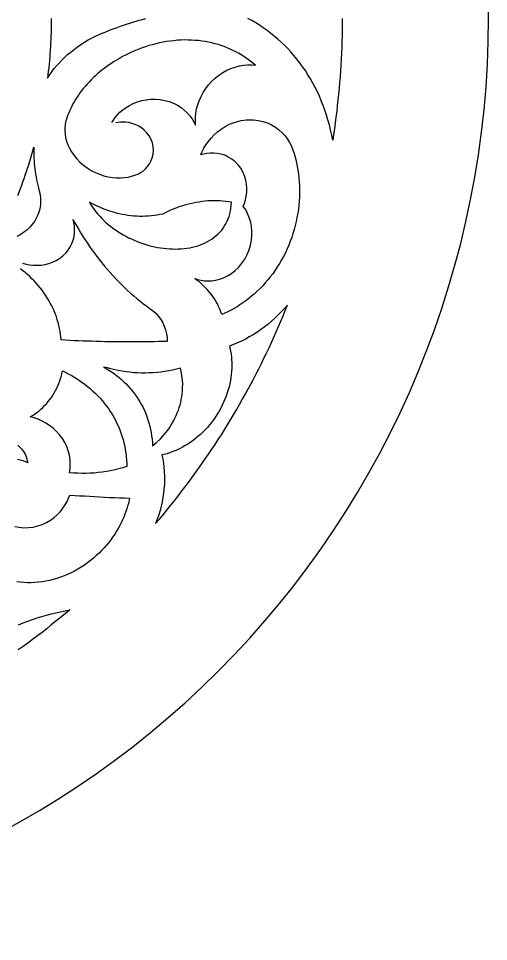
# Model space of a CAD drawing. Extents: x -1903 to -234, y -575 to 545.
# Drawn here: x -330.8 to -234.1, y -155.8 to 34.2 of the extents above; entities that cross this region are included whole.
import ezdxf

# ---------------------------------------------------------------- set-up
doc = ezdxf.new("R2010")
doc.units = 0
doc.layers.add('LAYER_1', color=18, linetype='CONTINUOUS')

msp = doc.modelspace()

# ---------------------------------------------------------------- linework, layer by layer
at = {"layer": 'LAYER_1'}
msp.add_lwpolyline([(-424.07, 224.18, 0.414214), (-614.07, 34.18, 0.414214), (-424.07, -155.82, 0.414214), (-234.07, 34.18, 0.414214)], format="xyb", close=True, dxfattribs=at)
for points in [[(-324.07, 34.18), (-324.08, 33.45), (-324.09, 32.72), (-324.1, 32), (-324.12, 31.27), (-324.14, 30.55), (-324.18, 29.82), (-324.21, 29.1), (-324.25, 28.38), (-324.29, 27.65), (-324.35, 26.93), (-324.4, 26.2), (-324.46, 25.48), (-324.52, 24.76), (-324.6, 24.04), (-324.68, 23.32), (-324.76, 22.6), (-324.84, 21.87), (-324.43, 22.53), (-323.99, 23.17), (-323.52, 23.79), (-323.01, 24.41), (-322.48, 25.01), (-321.93, 25.6), (-321.34, 26.17), (-320.72, 26.73), (-320.07, 27.27), (-319.39, 27.8), (-318.7, 28.32), (-317.98, 28.82), (-317.23, 29.3), (-316.45, 29.76), (-315.65, 30.2), (-314.82, 30.62), (-314.21, 30.88), (-313.6, 31.14), (-312.98, 31.39), (-312.37, 31.64), (-311.74, 31.88), (-311.11, 32.13), (-310.48, 32.35), (-309.84, 32.59), (-309.2, 32.8), (-308.56, 33.02), (-307.91, 33.23), (-307.26, 33.43), (-306.61, 33.63), (-305.95, 33.82), (-305.29, 34), (-304.63, 34.18)], [(-264.17, 34.17), (-264.19, 32.97), (-264.2, 31.78), (-264.22, 30.58), (-264.24, 29.38), (-264.29, 28.18), (-264.35, 26.99), (-264.4, 25.79), (-264.46, 24.59), (-264.54, 23.4), (-264.63, 22.2), (-264.73, 21.01), (-264.82, 19.81), (-264.93, 18.62), (-265.06, 17.43), (-265.2, 16.24), (-265.33, 15.05), (-265.47, 13.86), (-265.64, 12.67), (-265.8, 11.49), (-265.97, 10.3), (-266.14, 9.11), (-266.36, 10.18), (-266.59, 11.23), (-266.84, 12.26), (-267.12, 13.29), (-267.41, 14.29), (-267.75, 15.28), (-268.11, 16.26), (-268.49, 17.22), (-268.89, 18.17), (-269.31, 19.09), (-269.76, 20), (-270.24, 20.89), (-270.73, 21.76), (-271.25, 22.61), (-271.78, 23.44), (-272.33, 24.25), (-272.9, 25.04), (-273.51, 25.81), (-274.13, 26.55), (-274.76, 27.28), (-275.41, 27.98), (-276.07, 28.66), (-276.75, 29.32), (-277.46, 29.95), (-278.18, 30.56), (-278.92, 31.15), (-279.67, 31.72), (-280.44, 32.26), (-281.21, 32.77), (-282, 33.27), (-282.8, 33.73), (-283.62, 34.18)], [(-311.6, 12.74), (-311.29, 13.28), (-310.91, 13.82), (-310.46, 14.36), (-309.94, 14.88), (-309.35, 15.38), (-308.69, 15.86), (-307.97, 16.29), (-307.19, 16.68), (-306.34, 17.01), (-305.45, 17.27), (-304.52, 17.45), (-303.56, 17.55), (-302.59, 17.56), (-301.63, 17.49), (-300.69, 17.32), (-299.78, 17.06), (-298.91, 16.72), (-298.11, 16.31), (-297.36, 15.84), (-296.69, 15.31), (-296.08, 14.74), (-295.55, 14.14), (-295.09, 13.52), (-294.72, 12.89), (-294.4, 12.25), (-294.42, 13.04), (-294.39, 13.86), (-294.31, 14.69), (-294.15, 15.55), (-293.93, 16.41), (-293.62, 17.26), (-293.25, 18.12), (-292.81, 18.95), (-292.29, 19.76), (-291.7, 20.53), (-291.03, 21.25), (-290.32, 21.91), (-289.57, 22.52), (-288.77, 23.05), (-287.94, 23.51), (-287.09, 23.88), (-286.22, 24.18), (-285.36, 24.4), (-284.5, 24.55), (-283.67, 24.62), (-282.86, 24.62), (-282.07, 24.56), (-282.52, 24.93), (-282.97, 25.31), (-283.46, 25.67), (-283.96, 26.03), (-284.47, 26.37), (-284.99, 26.7), (-285.54, 27.01), (-286.09, 27.32), (-286.67, 27.6), (-287.25, 27.88), (-287.85, 28.13), (-288.46, 28.38), (-289.09, 28.59), (-289.72, 28.8), (-290.38, 28.98), (-291.03, 29.15), (-291.71, 29.29), (-292.39, 29.43), (-293.08, 29.52), (-293.78, 29.62), (-294.49, 29.67), (-295.21, 29.73), (-295.93, 29.74), (-296.65, 29.75), (-297.39, 29.72), (-298.12, 29.68), (-298.86, 29.61), (-299.59, 29.53), (-300.33, 29.41), (-301.07, 29.3), (-301.8, 29.14), (-302.53, 28.98), (-303.25, 28.78), (-303.98, 28.59), (-304.69, 28.35), (-305.39, 28.12), (-306.08, 27.85), (-306.77, 27.58), (-307.44, 27.28), (-308.11, 26.98), (-308.76, 26.65), (-309.41, 26.32), (-310.03, 25.97), (-310.65, 25.62), (-311.24, 25.24), (-311.83, 24.86), (-312.39, 24.47), (-312.94, 24.07), (-313.46, 23.66), (-313.99, 23.25), (-314.48, 22.82), (-314.98, 22.4), (-315.43, 21.96), (-315.88, 21.53), (-316.3, 21.09), (-316.71, 20.64), (-317.1, 20.19), (-317.48, 19.75), (-317.83, 19.29), (-318.18, 18.84), (-318.49, 18.39), (-318.8, 17.93), (-319.07, 17.48), (-319.35, 17.03), (-319.6, 16.58), (-319.85, 16.13), (-320.06, 15.68), (-320.28, 15.23), (-320.45, 14.78), (-320.64, 14.34), (-320.8, 13.9), (-320.96, 13.46), (-321.11, 12.91), (-321.22, 12.32), (-321.28, 11.7), (-321.29, 11.05), (-321.24, 10.37), (-321.13, 9.67), (-320.94, 8.94), (-320.66, 8.2), (-320.31, 7.46), (-319.89, 6.72), (-319.39, 6), (-318.81, 5.29), (-318.16, 4.62), (-317.44, 3.99), (-316.66, 3.42), (-315.84, 2.91), (-314.99, 2.47), (-314.12, 2.1), (-313.23, 1.8), (-312.35, 1.58), (-311.47, 1.44), (-310.62, 1.37), (-309.8, 1.37), (-309.01, 1.42), (-308.26, 1.54), (-307.55, 1.7), (-306.89, 1.9), (-306.46, 2.06), (-306.01, 2.27), (-305.56, 2.53), (-305.11, 2.85), (-304.66, 3.24), (-304.25, 3.7), (-303.88, 4.23), (-303.55, 4.84), (-303.3, 5.5), (-303.13, 6.22), (-303.05, 6.98), (-303.1, 7.77), (-303.27, 8.55), (-303.54, 9.3), (-303.92, 10.01), (-304.39, 10.65), (-304.93, 11.21), (-305.53, 11.69), (-306.17, 12.08), (-306.82, 12.37), (-307.47, 12.59), (-308.1, 12.74), (-308.71, 12.82), (-309.28, 12.85), (-309.81, 12.83), (-310.31, 12.78), (-310.76, 12.7)], [(-330.95, -2.25), (-330.68, -1.55), (-330.42, -0.85), (-330.16, -0.16), (-329.9, 0.54), (-329.66, 1.25), (-329.42, 1.96), (-329.18, 2.66), (-328.94, 3.37), (-328.72, 4.08), (-328.5, 4.79), (-328.28, 5.51), (-328.06, 6.22), (-327.86, 6.94), (-327.67, 7.66), (-327.67, 7.11), (-327.67, 6.56), (-327.66, 6.01), (-327.65, 5.46), (-327.61, 4.9), (-327.58, 4.35), (-327.52, 3.79), (-327.46, 3.23), (-327.38, 2.67), (-327.3, 2.11), (-327.21, 1.55), (-327.11, 0.98), (-326.99, 0.42), (-326.87, -0.15), (-326.72, -0.71), (-326.58, -1.28), (-326.46, -1.75), (-326.38, -2.23), (-326.32, -2.7), (-326.29, -3.18), (-326.29, -3.65), (-326.32, -4.12), (-326.37, -4.58), (-326.46, -5.03), (-326.58, -5.48), (-326.73, -5.92), (-326.9, -6.35), (-327.09, -6.77), (-327.3, -7.18), (-327.54, -7.58), (-327.81, -7.97), (-328.11, -8.34), (-328.42, -8.69), (-328.75, -9.04), (-329.1, -9.36), (-329.48, -9.67), (-329.86, -9.96), (-330.28, -10.24), (-330.71, -10.49), (-331.16, -10.72)], [(-329.97, -16.18), (-329.27, -16.37), (-328.53, -16.5), (-327.76, -16.59), (-326.97, -16.62), (-326.17, -16.58), (-325.36, -16.46), (-324.57, -16.27), (-323.79, -16), (-323.05, -15.64), (-322.35, -15.21), (-321.69, -14.71), (-321.1, -14.15), (-320.6, -13.52), (-320.17, -12.85), (-319.82, -12.15), (-319.55, -11.42), (-319.38, -10.69), (-319.29, -9.95), (-319.27, -9.23), (-319.31, -8.52), (-319.42, -7.85), (-319.58, -7.2), (-319.2, -7.89), (-318.82, -8.59), (-318.4, -9.28), (-317.99, -9.98), (-317.55, -10.67), (-317.11, -11.37), (-316.63, -12.06), (-316.17, -12.75), (-315.69, -13.43), (-315.2, -14.11), (-314.69, -14.78), (-314.18, -15.46), (-313.64, -16.12), (-313.11, -16.79), (-312.54, -17.44), (-311.98, -18.09), (-311.4, -18.73), (-310.82, -19.36), (-310.22, -19.98), (-309.62, -20.59), (-309, -21.19), (-308.38, -21.78), (-307.74, -22.36), (-307.1, -22.93), (-306.44, -23.48), (-305.78, -24.02), (-305.1, -24.54), (-304.43, -25.07), (-303.73, -25.56), (-303.04, -26.05), (-302.5, -26.57), (-301.99, -27.15), (-301.54, -27.79), (-301.14, -28.47), (-300.81, -29.18), (-300.55, -29.93), (-300.36, -30.7), (-300.24, -31.49), (-300.19, -32.28), (-301.11, -32.31), (-302.03, -32.34), (-302.95, -32.36), (-303.88, -32.38), (-304.8, -32.38), (-305.72, -32.38), (-306.64, -32.4), (-307.56, -32.4), (-308.48, -32.4), (-309.39, -32.4), (-310.3, -32.39), (-311.21, -32.38), (-312.12, -32.37), (-313.03, -32.35), (-313.95, -32.33), (-314.85, -32.3), (-315.76, -32.27), (-316.66, -32.24), (-317.56, -32.21), (-318.46, -32.18), (-319.35, -32.14), (-320.25, -32.09), (-321.15, -32.04), (-322.05, -31.98), (-322.1, -31.38), (-322.16, -30.79), (-322.26, -30.2), (-322.36, -29.6), (-322.51, -29), (-322.65, -28.41), (-322.83, -27.82), (-323.01, -27.23), (-323.23, -26.65), (-323.45, -26.08), (-323.71, -25.51), (-323.97, -24.95), (-324.27, -24.4), (-324.57, -23.85), (-324.91, -23.31), (-325.24, -22.78), (-325.61, -22.26), (-325.98, -21.75), (-326.37, -21.26), (-326.77, -20.77), (-327.19, -20.3), (-327.61, -19.84), (-328.06, -19.4), (-328.51, -18.96), (-328.97, -18.54), (-329.44, -18.13), (-329.93, -17.74), (-330.41, -17.35)], [(-330.98, -53.68), (-330.71, -53.9), (-330.46, -54.13), (-330.21, -54.39), (-329.99, -54.67), (-329.78, -54.98), (-329.59, -55.3), (-329.41, -55.66), (-329.26, -56.03), (-329.12, -56.43), (-329.01, -56.86), (-328.92, -57.31), (-329.38, -57.08), (-329.89, -56.89), (-330.45, -56.73), (-331.05, -56.62)], [(-331.6, -70.36), (-330.69, -70.55), (-329.75, -70.64), (-328.79, -70.62), (-327.82, -70.5), (-326.87, -70.28), (-325.94, -69.97), (-325.07, -69.55), (-324.24, -69.06), (-323.49, -68.51), (-322.79, -67.91), (-322.18, -67.27), (-321.66, -66.6), (-321.21, -65.92), (-320.83, -65.24), (-320.52, -64.57), (-320.27, -63.91), (-319.25, -63.99), (-318.24, -64.05), (-317.22, -64.11), (-316.2, -64.17), (-315.18, -64.23), (-314.15, -64.29), (-313.12, -64.35), (-312.09, -64.39), (-311.06, -64.44), (-310.04, -64.48), (-309, -64.52), (-307.97, -64.55), (-308.21, -65.63), (-308.37, -66.19), (-308.52, -66.74), (-308.71, -67.31), (-308.92, -67.88), (-309.16, -68.45), (-309.4, -69.02), (-309.69, -69.61), (-309.98, -70.19), (-310.3, -70.77), (-310.63, -71.36), (-311, -71.95), (-311.39, -72.53), (-311.82, -73.1), (-312.25, -73.67), (-312.72, -74.23), (-313.2, -74.79), (-313.72, -75.34), (-314.24, -75.88), (-314.81, -76.39), (-315.38, -76.9), (-316, -77.38), (-316.61, -77.87), (-317.25, -78.32), (-317.9, -78.76), (-318.59, -79.16), (-319.28, -79.55), (-320, -79.9), (-320.71, -80.25), (-321.44, -80.54), (-322.17, -80.84), (-322.93, -81.08), (-323.68, -81.31), (-324.45, -81.48), (-325.21, -81.65), (-325.97, -81.76), (-326.73, -81.88), (-327.48, -81.93), (-328.23, -81.98), (-328.98, -81.96), (-329.72, -81.94), (-330.45, -81.87), (-331.17, -81.8)], [(-330.84, -90.6), (-329.89, -90.23), (-328.93, -89.88), (-327.96, -89.55), (-327, -89.22), (-326.02, -88.92), (-325.05, -88.64), (-324.07, -88.39), (-323.1, -88.16), (-322.15, -87.94), (-321.21, -87.73), (-320.28, -87.56), (-321.21, -88.35), (-322.14, -89.14), (-323.1, -89.9), (-324.06, -90.66), (-325.01, -91.42), (-325.97, -92.18), (-326.94, -92.91), (-327.92, -93.64), (-328.9, -94.37), (-329.88, -95.1), (-330.88, -95.8)]]:
    msp.add_lwpolyline(points, dxfattribs=at)
for points in [[(-293.32, 6.09), (-293.02, 6.78), (-292.66, 7.48), (-292.24, 8.18), (-291.74, 8.87), (-291.19, 9.56), (-290.56, 10.22), (-289.87, 10.84), (-289.1, 11.42), (-288.26, 11.94), (-287.36, 12.39), (-286.43, 12.77), (-285.95, 12.91), (-285.46, 13.06), (-284.96, 13.15), (-284.47, 13.25), (-283.96, 13.29), (-283.46, 13.34), (-282.96, 13.33), (-282.46, 13.32), (-281.47, 13.2), (-280.52, 12.98), (-279.6, 12.67), (-278.74, 12.27), (-277.94, 11.79), (-277.21, 11.24), (-276.55, 10.64), (-275.96, 10), (-275.45, 9.33), (-275.01, 8.63), (-274.63, 7.93), (-274.4, 7.26), (-274.16, 6.58), (-273.96, 5.88), (-273.76, 5.17), (-273.61, 4.44), (-273.45, 3.71), (-273.33, 2.95), (-273.21, 2.19), (-273.12, 1.41), (-273.03, 0.63), (-273, -0.17), (-272.98, -0.97), (-272.99, -1.79), (-273, -2.61), (-273.05, -3.43), (-273.11, -4.26), (-273.22, -5.09), (-273.34, -5.92), (-273.5, -6.76), (-273.66, -7.59), (-273.86, -8.42), (-274.06, -9.25), (-274.32, -10.06), (-274.59, -10.87), (-274.89, -11.67), (-275.2, -12.47), (-275.54, -13.25), (-275.88, -14.03), (-276.28, -14.78), (-276.68, -15.53), (-277.12, -16.25), (-277.55, -16.97), (-278.01, -17.66), (-278.48, -18.35), (-278.99, -19), (-279.5, -19.64), (-280.03, -20.25), (-280.56, -20.85), (-281.11, -21.42), (-281.66, -21.98), (-282.24, -22.49), (-282.83, -23), (-283.42, -23.47), (-284.02, -23.94), (-284.62, -24.36), (-285.23, -24.78), (-285.83, -25.16), (-286.45, -25.53), (-287.07, -25.86), (-287.7, -26.18), (-288.32, -26.46), (-288.94, -26.74), (-289.16, -26.18), (-289.38, -25.63), (-289.63, -25.09), (-289.89, -24.55), (-290.18, -24.04), (-290.48, -23.53), (-290.82, -23.05), (-291.17, -22.56), (-291.54, -22.11), (-291.92, -21.66), (-292.32, -21.24), (-292.73, -20.82), (-293.16, -20.44), (-293.59, -20.06), (-294.04, -19.72), (-294.5, -19.37), (-293.9, -19.56), (-293.26, -19.71), (-292.57, -19.81), (-291.84, -19.85), (-291.07, -19.81), (-290.27, -19.7), (-289.45, -19.5), (-288.62, -19.2), (-287.81, -18.8), (-287.01, -18.29), (-286.23, -17.69), (-285.5, -16.98), (-284.83, -16.2), (-284.26, -15.33), (-283.77, -14.4), (-283.37, -13.44), (-283.07, -12.45), (-282.87, -11.47), (-282.79, -10.49), (-282.79, -9.55), (-282.88, -8.65), (-283.03, -7.8), (-283.24, -7.02), (-283.52, -6.29), (-283.84, -5.63), (-284.19, -5.03), (-284.57, -4.49), (-284.31, -3.85), (-284.09, -3.15), (-283.93, -2.4), (-283.83, -1.61), (-283.81, -0.78), (-283.88, 0.07), (-284.04, 0.92), (-284.29, 1.77), (-284.64, 2.58), (-285.08, 3.35), (-285.62, 4.06), (-286.23, 4.68), (-286.91, 5.22), (-287.63, 5.66), (-288.38, 6.01), (-289.14, 6.25), (-289.91, 6.41), (-290.65, 6.48), (-291.38, 6.47), (-292.06, 6.4), (-292.71, 6.27)], [(-316.21, -3.65), (-315.91, -4.15), (-315.58, -4.65), (-315.24, -5.14), (-314.88, -5.61), (-314.5, -6.07), (-314.11, -6.52), (-313.69, -6.96), (-313.26, -7.39), (-312.81, -7.8), (-312.35, -8.2), (-311.87, -8.59), (-311.37, -8.97), (-310.86, -9.33), (-310.34, -9.68), (-309.81, -10.02), (-309.27, -10.34), (-308.72, -10.64), (-308.15, -10.94), (-307.58, -11.21), (-307, -11.47), (-306.42, -11.72), (-305.82, -11.94), (-305.23, -12.15), (-304.62, -12.35), (-304.02, -12.52), (-303.41, -12.68), (-302.8, -12.82), (-302.18, -12.95), (-301.57, -13.05), (-300.96, -13.13), (-300.34, -13.2), (-299.73, -13.25), (-299.12, -13.27), (-298.52, -13.28), (-297.92, -13.26), (-297.32, -13.23), (-296.73, -13.18), (-296.15, -13.1), (-295.58, -13), (-295.01, -12.89), (-294.45, -12.75), (-293.91, -12.59), (-293.39, -12.4), (-292.87, -12.2), (-292.38, -11.97), (-291.89, -11.72), (-291.42, -11.45), (-290.97, -11.16), (-290.54, -10.85), (-290.12, -10.51), (-289.72, -10.16), (-289.35, -9.78), (-289, -9.38), (-288.68, -8.96), (-288.39, -8.52), (-288.11, -8.06), (-287.87, -7.57), (-287.65, -7.07), (-287.46, -6.55), (-287.3, -6.01), (-287.17, -5.45), (-287.08, -4.87), (-287.03, -4.27), (-287, -3.65), (-287.6, -3.57), (-288.19, -3.48), (-288.79, -3.43), (-289.39, -3.38), (-289.99, -3.36), (-290.6, -3.35), (-291.21, -3.37), (-291.82, -3.39), (-292.43, -3.45), (-293.04, -3.5), (-293.65, -3.6), (-294.26, -3.69), (-294.87, -3.81), (-295.48, -3.94), (-296.07, -4.09), (-296.67, -4.25), (-297.26, -4.44), (-297.84, -4.62), (-298.41, -4.84), (-298.97, -5.06), (-299.52, -5.3), (-300.07, -5.54), (-300.6, -5.81), (-301.13, -6.08), (-301.71, -6.19), (-302.29, -6.3), (-302.88, -6.38), (-303.47, -6.46), (-304.07, -6.5), (-304.67, -6.54), (-305.27, -6.55), (-305.87, -6.55), (-306.48, -6.52), (-307.08, -6.49), (-307.68, -6.42), (-308.28, -6.35), (-308.88, -6.25), (-309.48, -6.15), (-310.07, -6.01), (-310.66, -5.87), (-311.24, -5.71), (-311.83, -5.54), (-312.4, -5.34), (-312.97, -5.14), (-313.53, -4.92), (-314.08, -4.69), (-314.62, -4.44), (-315.17, -4.19), (-315.69, -3.92)], [(-275.45, -24.8), (-276.09, -25.53), (-276.75, -26.23), (-277.42, -26.91), (-278.11, -27.56), (-278.8, -28.19), (-279.52, -28.8), (-280.26, -29.37), (-281.01, -29.91), (-281.77, -30.43), (-282.54, -30.92), (-283.32, -31.38), (-284.1, -31.82), (-284.91, -32.22), (-285.73, -32.59), (-286.55, -32.93), (-287.37, -33.25), (-287.15, -34.32), (-287.07, -34.89), (-286.99, -35.45), (-286.96, -36.03), (-286.93, -36.62), (-286.93, -37.22), (-286.94, -37.83), (-286.99, -38.45), (-287.03, -39.07), (-287.12, -39.71), (-287.21, -40.34), (-287.34, -40.99), (-287.49, -41.63), (-287.68, -42.26), (-287.87, -42.91), (-288.1, -43.54), (-288.33, -44.18), (-288.61, -44.81), (-288.88, -45.44), (-289.2, -46.05), (-289.54, -46.66), (-289.9, -47.25), (-290.27, -47.83), (-290.67, -48.4), (-291.08, -48.96), (-291.51, -49.49), (-291.95, -50.02), (-292.42, -50.51), (-292.89, -50.99), (-293.39, -51.44), (-293.88, -51.89), (-294.39, -52.3), (-294.9, -52.71), (-295.42, -53.07), (-295.95, -53.43), (-296.49, -53.74), (-297.03, -54.05), (-297.57, -54.32), (-298.11, -54.59), (-298.65, -54.81), (-299.18, -55.04), (-299.72, -55.22), (-300.25, -55.4), (-301.3, -55.67), (-301.14, -56.51), (-301, -57.35), (-300.9, -58.21), (-300.82, -59.08), (-300.78, -59.96), (-300.77, -60.84), (-300.8, -61.73), (-300.87, -62.62), (-300.97, -63.51), (-301.1, -64.41), (-301.27, -65.31), (-301.46, -66.21), (-301.69, -67.12), (-301.96, -68.01), (-302.27, -68.9), (-302.6, -69.79), (-301.82, -68.87), (-301.05, -67.96), (-300.29, -67.03), (-299.54, -66.09), (-298.79, -65.16), (-298.04, -64.22), (-297.31, -63.27), (-296.59, -62.31), (-295.86, -61.35), (-295.14, -60.39), (-294.44, -59.43), (-293.75, -58.45), (-293.06, -57.46), (-292.37, -56.48), (-291.68, -55.5), (-291.02, -54.49), (-290.37, -53.49), (-289.71, -52.49), (-289.05, -51.49), (-288.42, -50.46), (-287.8, -49.44), (-287.17, -48.42), (-286.54, -47.39), (-285.94, -46.35), (-285.35, -45.31), (-284.75, -44.27), (-284.16, -43.23), (-283.59, -42.18), (-283.02, -41.11), (-282.46, -40.05), (-281.9, -38.99), (-281.36, -37.93), (-280.83, -36.85), (-280.3, -35.77), (-279.77, -34.69), (-279.25, -33.61), (-278.76, -32.52), (-278.27, -31.43), (-277.77, -30.33), (-277.28, -29.24), (-276.82, -28.13), (-276.36, -27.02), (-275.9, -25.91)], [(-313.29, -37.56), (-312.75, -37.88), (-312.2, -38.21), (-311.67, -38.57), (-311.14, -38.93), (-310.63, -39.32), (-310.12, -39.72), (-309.63, -40.15), (-309.15, -40.59), (-308.68, -41.05), (-308.22, -41.52), (-307.79, -42.02), (-307.36, -42.53), (-306.96, -43.06), (-306.56, -43.6), (-306.2, -44.16), (-305.84, -44.73), (-305.51, -45.32), (-305.19, -45.91), (-304.91, -46.53), (-304.63, -47.15), (-304.4, -47.78), (-304.17, -48.42), (-303.98, -49.07), (-303.79, -49.72), (-303.65, -50.39), (-303.51, -51.05), (-303.41, -51.73), (-303.32, -52.41), (-303.26, -53.09), (-303.21, -53.77), (-302.39, -53.08), (-301.59, -52.31), (-300.82, -51.48), (-300.1, -50.58), (-299.77, -50.11), (-299.45, -49.62), (-299.16, -49.11), (-298.87, -48.6), (-298.61, -48.08), (-298.36, -47.55), (-298.13, -47.01), (-297.91, -46.47), (-297.73, -45.91), (-297.56, -45.35), (-297.43, -44.79), (-297.31, -44.23), (-297.22, -43.67), (-297.13, -43.1), (-297.08, -42.55), (-297.04, -41.99), (-297.02, -40.91), (-297.11, -39.84), (-297.27, -38.81), (-297.5, -37.83), (-298.3, -38.02), (-299.09, -38.21), (-299.89, -38.36), (-300.68, -38.5), (-301.49, -38.6), (-302.3, -38.69), (-303.1, -38.75), (-303.91, -38.79), (-304.71, -38.8), (-305.52, -38.8), (-306.31, -38.77), (-307.11, -38.73), (-307.9, -38.64), (-308.68, -38.56), (-309.46, -38.44), (-310.24, -38.31), (-311.01, -38.14), (-311.78, -37.97), (-312.53, -37.76)], [(-321.77, -38.35), (-321.18, -38.65), (-320.58, -38.94), (-320, -39.27), (-319.42, -39.6), (-318.85, -39.96), (-318.28, -40.33), (-317.72, -40.73), (-317.16, -41.12), (-316.63, -41.55), (-316.09, -41.99), (-315.57, -42.45), (-315.06, -42.92), (-314.57, -43.42), (-314.08, -43.92), (-313.63, -44.45), (-313.17, -44.98), (-312.74, -45.55), (-312.32, -46.11), (-311.93, -46.7), (-311.54, -47.29), (-311.19, -47.91), (-310.85, -48.53), (-310.55, -49.16), (-310.25, -49.8), (-309.99, -50.46), (-309.73, -51.12), (-309.52, -51.79), (-309.3, -52.47), (-309.13, -53.16), (-308.96, -53.85), (-308.83, -54.55), (-308.71, -55.26), (-308.63, -55.96), (-308.56, -56.66), (-308.53, -57.36), (-308.51, -58.07), (-309.35, -58.31), (-310.18, -58.55), (-311.02, -58.74), (-311.87, -58.93), (-312.72, -59.07), (-313.57, -59.2), (-314.42, -59.29), (-315.27, -59.38), (-316.11, -59.42), (-316.95, -59.46), (-317.78, -59.45), (-318.63, -59.44), (-319.46, -59.38), (-320.29, -59.31), (-320.18, -58.45), (-320.15, -57.56), (-320.21, -56.65), (-320.35, -55.74), (-320.59, -54.83), (-320.9, -53.95), (-321.31, -53.09), (-321.79, -52.28), (-322.36, -51.52), (-322.99, -50.81), (-323.67, -50.17), (-324.41, -49.6), (-325.18, -49.1), (-325.98, -48.68), (-326.79, -48.33), (-327.6, -48.05), (-328.4, -47.84), (-327.95, -47.55), (-327.5, -47.27), (-327.07, -46.95), (-326.63, -46.63), (-326.23, -46.27), (-325.83, -45.9), (-325.45, -45.51), (-325.07, -45.11), (-324.72, -44.69), (-324.37, -44.27), (-324.04, -43.82), (-323.73, -43.37), (-323.46, -42.89), (-323.18, -42.42), (-322.94, -41.93), (-322.7, -41.43), (-322.5, -40.93), (-322.3, -40.43), (-322.14, -39.92), (-321.99, -39.4), (-321.88, -38.88)]]:
    msp.add_lwpolyline(points, close=True, dxfattribs=at)

doc.saveas('drawing.dxf')
